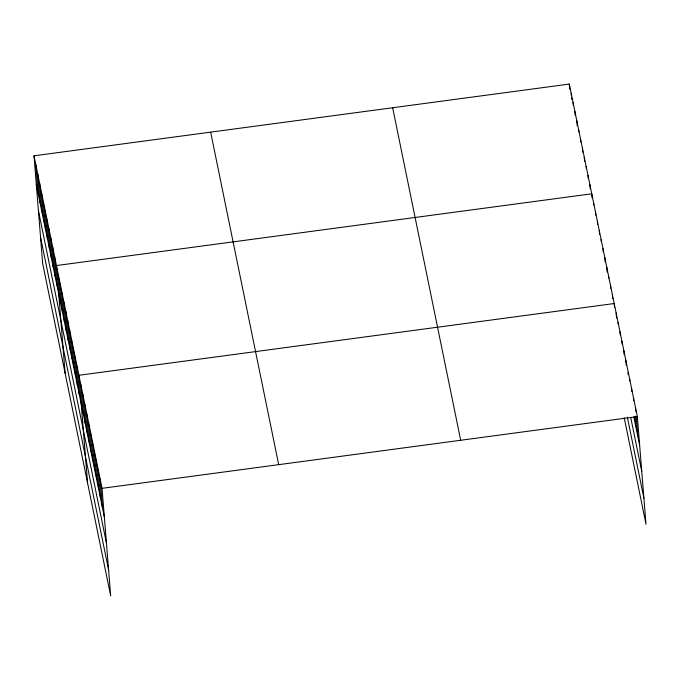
<?xml version="1.0" encoding="UTF-8"?>
<svg xmlns="http://www.w3.org/2000/svg" width="680" height="680" viewBox="0 0 680 680"><rect width="100%" height="100%" fill="white"/><g stroke="black" fill="none" stroke-linecap="round" stroke-linejoin="round"><path stroke-width="1.02" d="M34 155.814L102.042 488.333L110.695 595.927L42.653 263.406L34 155.814L569.304 84.073L637.347 416.594L646 524.187L624.215 417.724M102.042 488.333L637.347 416.594M633.87 417.01L639.65 445.281M630.76 417.613L641.75 471.317M627.325 417.12L643.909 498.142M392.657 107.746L460.692 440.266M210.647 132.141L278.69 464.661M36.312 184.501L104.346 517.021M38.403 210.536L106.445 543.065M40.562 237.371L108.604 569.891M635.494 408.195L635.749 411.273M636.157 416.389L637.721 435.854M633.488 397.749L633.735 400.826M634.976 416.194L635.8 426.436M631.558 388.331L631.805 391.399M629.629 378.904L629.799 380.953M627.954 372.555L628.116 374.612M625.779 360.06L626.187 365.185M623.849 350.642L624.181 354.739M621.919 341.224L622.166 344.293M619.99 331.798L620.236 334.875M618.069 322.379L618.231 324.428M616.139 312.953L616.548 318.078M614.542 307.632L614.21 303.535L78.906 375.284L87.558 482.868M612.34 294.389L612.671 298.486M610.47 285.243L610.716 288.32M608.6 276.106L608.762 278.154M606.721 266.959L607.138 272.076M604.851 257.813L605.183 261.911M602.981 248.667L603.228 251.745M601.111 239.522L601.273 241.57M599.241 230.384L599.573 234.481M597.371 221.238L597.618 224.306M595.501 212.092L595.748 215.169M593.631 202.946L593.793 204.994M592.085 197.906L591.753 193.8L56.457 265.548L65.11 373.142M589.883 184.662L590.215 188.76M588.013 175.517L588.26 178.585M586.143 166.37L586.304 168.419M584.273 157.225L584.604 161.321M582.403 148.078L582.735 152.184M580.533 138.941L580.779 142.01M578.663 129.795L578.825 131.844M576.784 120.649L577.201 125.774M574.914 111.503L575.246 115.6M573.044 102.357L573.291 105.434M571.174 93.219L571.336 95.268M571.506 97.316L571.667 99.365M569.304 84.073L569.712 89.191M100.113 478.915L102.416 507.603M98.183 469.498L100.496 498.177M96.254 460.071L98.566 488.758M94.325 450.653L96.636 479.34M92.403 441.226L94.707 469.914M90.474 431.808L92.778 460.496M88.544 422.39L90.856 451.069M86.615 412.964L88.927 441.651M84.685 403.546L86.997 432.225M82.764 394.12L85.068 422.807M80.835 384.701L83.138 413.389M77.035 366.137L79.339 394.817M75.166 356.991L77.469 385.679M73.296 347.846L75.599 376.533M71.425 338.7L73.729 367.387M69.547 329.562L71.859 358.241M67.677 320.416L69.989 349.095M65.807 311.27L68.119 339.957M63.937 302.124L66.249 330.811M62.067 292.978L64.371 321.666M60.197 283.841L62.501 312.519M58.327 274.695L60.63 303.374M54.578 256.402L56.891 285.09M52.708 247.256L55.02 275.944M50.839 238.119L53.151 266.798M48.968 228.973L51.28 257.652M47.098 219.827L49.402 248.514M45.228 210.681L47.532 239.369M43.358 201.535L45.662 230.223M41.489 192.397L43.792 221.076M39.61 183.251L41.922 211.93M37.74 174.106L40.052 202.793M35.87 164.959L38.182 193.647"/></g></svg>
